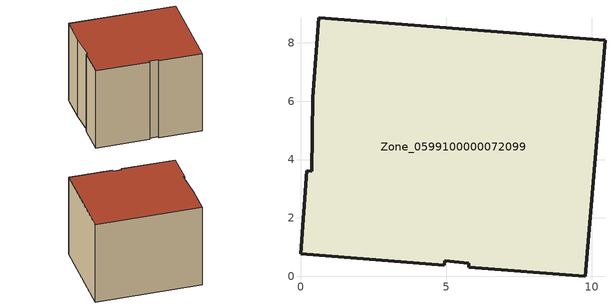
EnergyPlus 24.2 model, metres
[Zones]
Zone_0599100000072099
 floor ground (C_G): 0.63,8.86 10.45,8.1 9.76,0 5.78,0.31 5.77,0.45 4.95,0.53 4.94,0.38 0,0.76 0.22,3.61 0.38,3.6 0.41,6.12 z7.38
 wall outside (C_F): 10.45,8.1 0.63,8.86 0.41,6.12 0.38,3.6 0.22,3.61 0,0.76 4.94,0.38 4.95,0.53 5.77,0.45 5.78,0.31 9.76,0 10.45,8.1 z7.38:15.41
 roof outside (C_R): 5.77,0.45 5.78,0.31 9.76,0 10.45,8.1 0.63,8.86 0.41,6.12 0.38,3.6 0.22,3.61 0,0.76 4.94,0.38 4.95,0.53 z15.41
[BUILDING]
Pand.0599100000072099: North Axis=0; Terrain=City; Loads Convergence Tolerance Value=0.04; Temperature Convergence Tolerance Value=0.4; Solar Distribution=FullExterior; Maximum Number of Warmup Days=25; Minimum Number of Warmup Days=1
[Site:Location]
Rotterdam.The.Hague.AP_ZH_NLD Design_Conditions: Latitude=51.96; Longitude=4.45; Time Zone=1; Elevation=-4.5
[SITE:GROUNDTEMPERATURE:BUILDINGSURFACE]
18, 18, 18, 18, 18, 18, 18, 18, 18, 18, 18, 18
[MATERIAL] Thermal Absorptance=0.9; Solar Absorptance=0.7; Visible Absorptance=0.7
Name | Roughness | Thickness | Conductivity | Density | Specific Heat
G.TC.1946-1964 | MediumSmooth | 0.15 | 1 | 540 | 1210
F.TC.1946-1964 | Rough | 0.3 | 0.857143 | 1920 | 840
R.TC.1946-1964 | MediumRough | 0.2 | 0.235294 | 1500 | 1000
[CONSTRUCTION]
C_G: G.TC.1946-1964
C_F: F.TC.1946-1964
C_R: R.TC.1946-1964
[ZONE]
Zone_0599100000072099: Type=1; Multiplier=1; Ceiling Height=Autocalculate; Volume=Autocalculate; Floor Area=autocalculate; Part of Total Floor Area=Yes
[ZONEINFILTRATION:DESIGNFLOWRATE]
Infil_Zone_0599100000072099: Zone or ZoneList or Space or SpaceList=Zone_0599100000072099; Schedule=AlwaysOn; Design Flow Rate Calculation Method=Flow/Area; Flow Rate per Floor Area=0.003; Constant Term Coefficient=1; Temperature Term Coefficient=0; Velocity Term Coefficient=0; Velocity Squared Term Coefficient=0
[HVACTEMPLATE:ZONE:IDEALLOADSAIRSYSTEM]
Zone_0599100000072099: Maximum Heating Supply Air Temperature=50; Minimum Cooling Supply Air Temperature=13; Maximum Heating Supply Air Humidity Ratio=0.0156; Minimum Cooling Supply Air Humidity Ratio=0.0077; Heating Limit=NoLimit; Cooling Limit=NoLimit; Dehumidification Control Type=ConstantSensibleHeatRatio; Cooling Sensible Heat Ratio=0.7; Dehumidification Setpoint=60; Humidification Control Type=None; Humidification Setpoint=30; Outdoor Air Method=None; Outdoor Air Flow Rate per Person=0.00944; Outdoor Air Flow Rate per Zone Floor Area=0; Outdoor Air Flow Rate per Zone=0; Demand Controlled Ventilation Type=None; Outdoor Air Economizer Type=NoEconomizer; Heat Recovery Type=None; Sensible Heat Recovery Effectiveness=0.7; Latent Heat Recovery Effectiveness=0.65
[ZONECONTROL:THERMOSTAT]
ThermostatControl_Zone_0599100000072099: Zone or ZoneList=Zone_0599100000072099; Control Type Schedule=DualSetpointControlType; Control 1=Thermostat_Zone_0599100000072099; Temperature Difference Between Cutout And Setpoint=0
[THERMOSTATSETPOINT:DUALSETPOINT]
Thermostat_Zone_0599100000072099: Heating Setpoint Temperature Schedule=HeatingSetpoint_Zone_0599100000072099; Cooling Setpoint Temperature Schedule=CoolingSetpoint_Zone_0599100000072099
[SCHEDULE:COMPACT]
HeatingSetpoint_Zone_0599100000072099: Through: 12/31, For: AllDays, Until: 24:00, 21
CoolingSetpoint_Zone_0599100000072099: Through: 12/31, For: AllDays, Until: 24:00, 24
DualSetpointControlType: Through: 12/31, For: AllDays, Until: 24:00, 4
AlwaysOn: Through: 12/31, For: AllDays, Until: 24:00, 1
